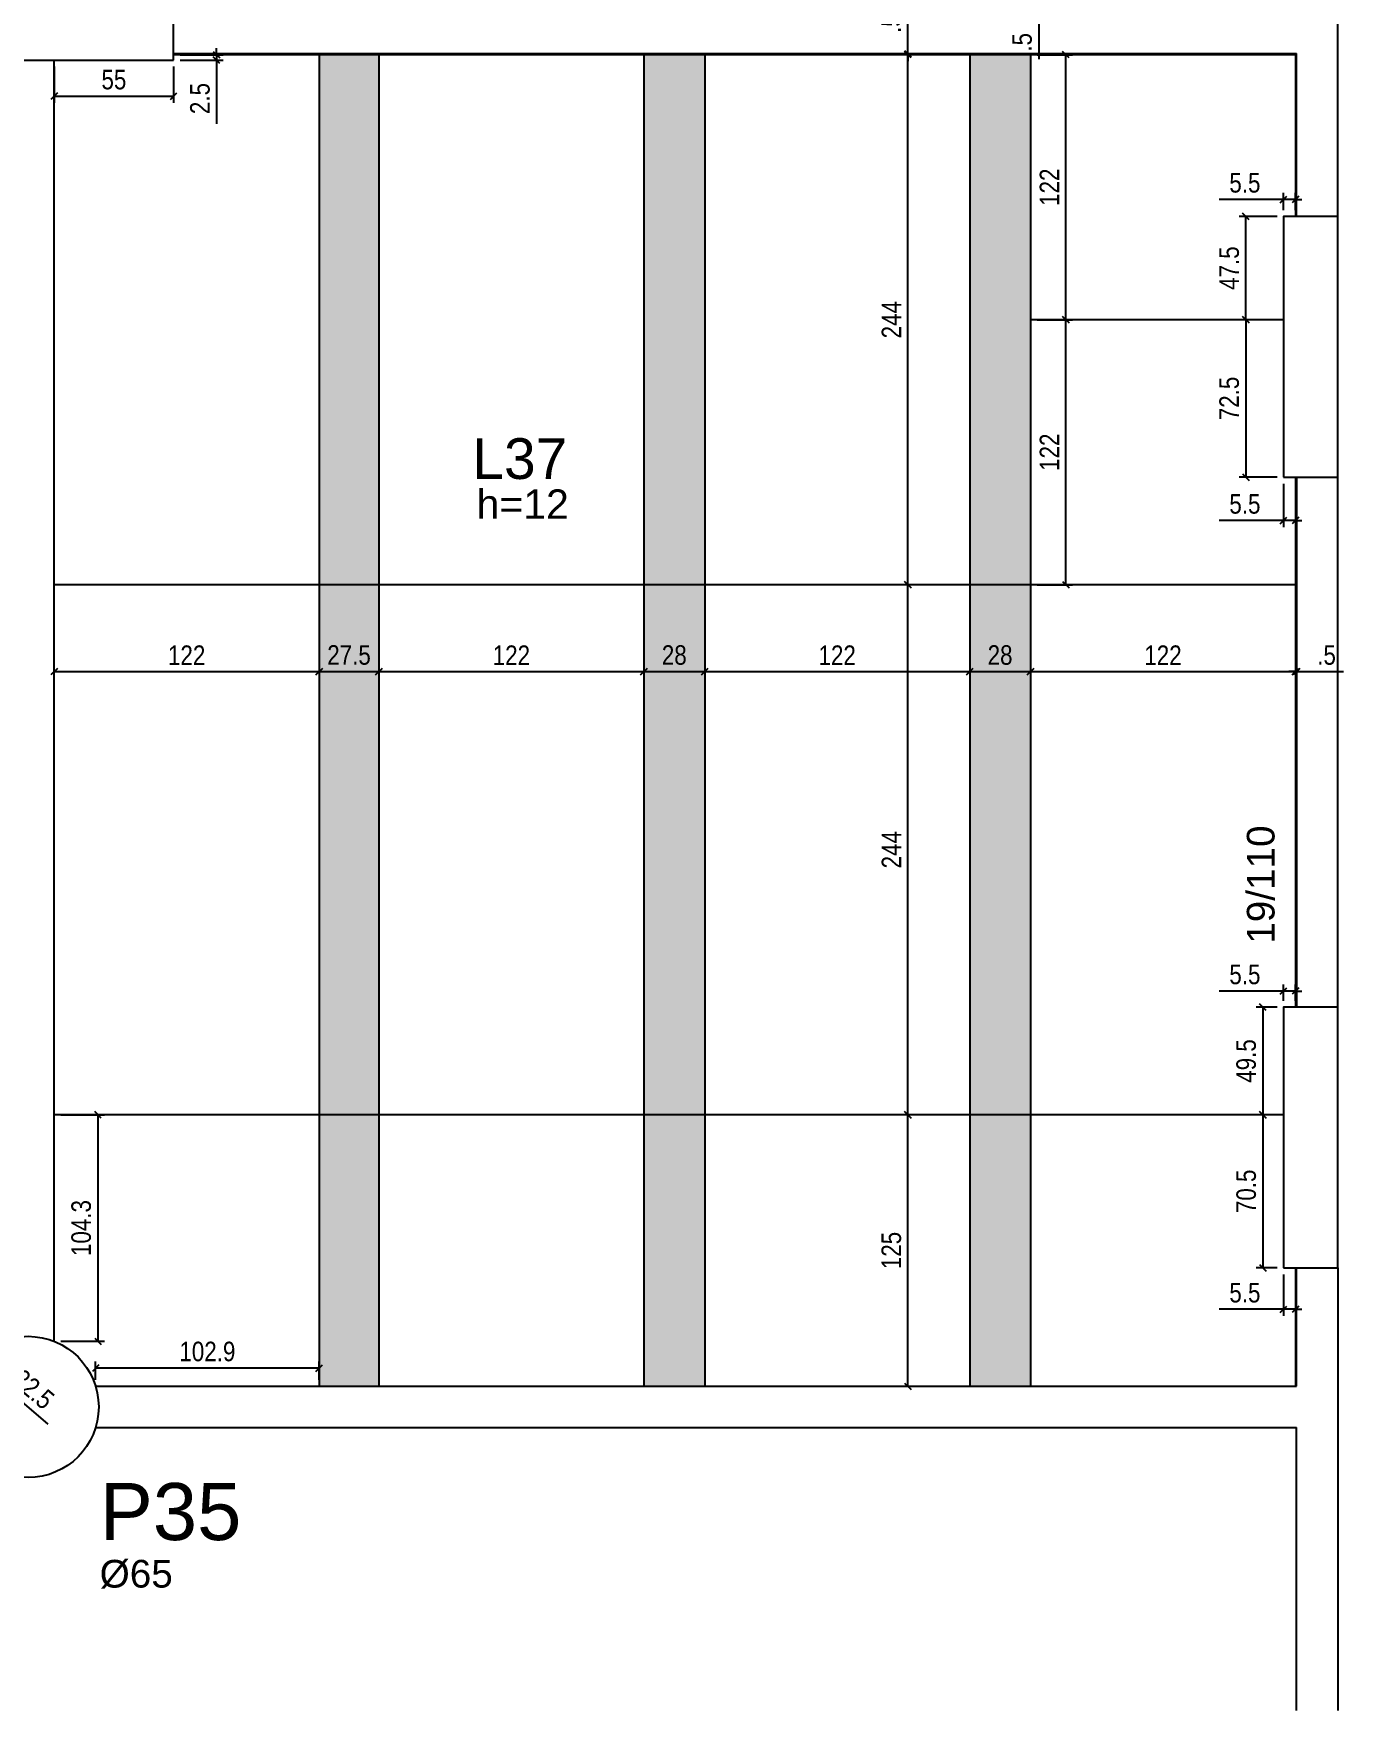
# Model space of a CAD drawing. Header units: millimetres. Extents: x 2716 to 9044, y 218 to 3839.
# Drawn here: x 7025 to 7628, y 1265 to 2037 of the extents above; entities that cross this region are included whole.
import ezdxf

# ---------------------------------------------------------------- set-up
doc = ezdxf.new("R2010")
doc.units = ezdxf.units.MM
for name, color, linetype in [('1', 3, 'Continuous'), ('212', 3, 'Continuous'), ('213', 3, 'Continuous'), ('216', 3, 'Continuous'), ('220', 5, 'Continuous'), ('222', 6, 'Continuous'), ('226', 4, 'Continuous'), ('COTA', 2, 'Continuous'), ('Painéis', 200, 'Continuous')]:
    doc.layers.add(name, color=color, linetype=linetype)
doc.layers.add('Hachura', color=251, linetype='Continuous', lineweight=9)
doc.styles.add('COTA TECNICA-50', font='techl___.ttf', dxfattribs={"height": 9})
doc.styles.get("Standard").update_dxf_attribs({"font": 'arial.ttf'})
doc.dimstyles.new('COTA PAINEL-50', dxfattribs={"dimtxt": 9, "dimasz": 3, "dimexe": 3, "dimexo": 3, "dimgap": 3, "dimtad": 1, "dimdec": 1, "dimzin": 12, "dimdsep": 46, "dimtxsty": 'COTA TECNICA-50', "dimblk1": 'OBLIQUE', "dimblk2": 'OBLIQUE', "dimsah": 1, "dimcen": 0.9, "dimclrd": 4, "dimclre": 4, "dimclrt": 240, "dimadec": 1, "dimazin": 3, "dimtfac": 1, "dimtdec": 1, "dimtmove": 0, "dimatfit": 3, "dimfxl": 1, "dimtolj": 1, "dimtzin": 12, "dimarcsym": 0})

# ---------------------------------------------------------------- blocks, each defined once
blk = doc.blocks.new('_Oblique')
at = {"color": 0, "linetype": 'ByBlock', "lineweight": -2}
blk.add_line((-0.5, -0.5), (0.5, 0.5), dxfattribs=at)
blk = doc.blocks.new('*D269')
at = {"layer": 'COTA', "color": 4, "lineweight": -2, "transparency": 16777216}
blk.add_line((7031.56, 1397.06), (6997.51, 1425.98), dxfattribs=at)
at = {"layer": 'Defpoints', "color": 0, "transparency": 16777216}
for p in [(6997.51, 1425.98), (7022.28, 1404.94)]:
    blk.add_point(p, dxfattribs=at)
at = {"layer": 'COTA', "color": 4, "lineweight": -2, "transparency": 16777216, "xscale": 3, "yscale": 3, "zscale": 3, "rotation": 139.6635409988173}
blk.add_blockref('_Oblique', (6997.51, 1425.98), dxfattribs=at)
at = {"layer": 'COTA', "color": 240, "transparency": 16777216, "insert": (7021.8, 1415.45), "char_height": 9, "attachment_point": 5, "rotation": 319.66354, "style": 'COTA TECNICA-50'}
blk.add_mtext('\\A1;R32.5', dxfattribs=at)
blk = doc.blocks.new('*D311')
at = {"layer": 'COTA', "color": 4, "lineweight": -2, "transparency": 16777216}
for p, q in [((7487.55, 2047.44), (7487.55, 2050.44)), ((7487.55, 2047.44), (7487.55, 2046.94)), ((7487.55, 2046.94), (7487.55, 2025.35))]:
    blk.add_line(p, q, dxfattribs=at)
at = {"layer": 'Defpoints', "color": 0, "transparency": 16777216}
for p in [(7487.55, 2047.44), (7487.55, 2046.94), (7487.55, 2046.94)]:
    blk.add_point(p, dxfattribs=at)
at = {"layer": 'COTA', "color": 4, "lineweight": -2, "transparency": 16777216, "xscale": 3, "yscale": 3, "zscale": 3}
for p, rotation in [((7487.55, 2047.44), 270), ((7487.55, 2046.94), 90)]:
    blk.add_blockref('_Oblique', p, dxfattribs=dict(at, rotation=rotation))
at = {"layer": 'COTA', "color": 240, "transparency": 16777216, "insert": (7479.95, 2033.14), "char_height": 9, "attachment_point": 5, "rotation": 90, "style": 'COTA TECNICA-50'}
blk.add_mtext('\\A1;.5', dxfattribs=at)
blk = doc.blocks.new('*D312')
at = {"layer": 'COTA', "color": 4, "lineweight": -2, "transparency": 16777216}
blk.add_line((7427.33, 1414.44), (7427.33, 1539.44), dxfattribs=at)
at = {"layer": 'Defpoints', "color": 0, "transparency": 16777216}
for p in [(7427.33, 1539.44), (7427.33, 1539.44), (7427.33, 1414.44)]:
    blk.add_point(p, dxfattribs=at)
at = {"layer": 'COTA', "color": 4, "lineweight": -2, "transparency": 16777216, "xscale": 3, "yscale": 3, "zscale": 3}
for p, rotation in [((7427.33, 1539.44), 90), ((7427.33, 1414.44), 270)]:
    blk.add_blockref('_Oblique', p, dxfattribs=dict(at, rotation=rotation))
at = {"layer": 'COTA', "color": 240, "transparency": 16777216, "insert": (7419.73, 1476.94), "char_height": 9, "attachment_point": 5, "rotation": 90, "style": 'COTA TECNICA-50'}
blk.add_mtext('\\A1;125', dxfattribs=at)
blk = doc.blocks.new('*D313')
at = {"layer": 'COTA', "color": 4, "lineweight": -2, "transparency": 16777216}
blk.add_line((7427.33, 1539.44), (7427.33, 1783.44), dxfattribs=at)
at = {"layer": 'Defpoints', "color": 0, "transparency": 16777216}
for p in [(7427.33, 1783.44), (7427.33, 1783.44), (7427.33, 1539.44)]:
    blk.add_point(p, dxfattribs=at)
at = {"layer": 'COTA', "color": 4, "lineweight": -2, "transparency": 16777216, "xscale": 3, "yscale": 3, "zscale": 3}
for p, rotation in [((7427.33, 1783.44), 90), ((7427.33, 1539.44), 270)]:
    blk.add_blockref('_Oblique', p, dxfattribs=dict(at, rotation=rotation))
at = {"layer": 'COTA', "color": 240, "transparency": 16777216, "insert": (7419.76, 1661.44), "char_height": 9, "attachment_point": 5, "rotation": 90, "style": 'COTA TECNICA-50'}
blk.add_mtext('\\A1;244', dxfattribs=at)
blk = doc.blocks.new('*D314')
at = {"layer": 'COTA', "color": 4, "lineweight": -2, "transparency": 16777216}
blk.add_line((7427.33, 1783.44), (7427.33, 2027.44), dxfattribs=at)
at = {"layer": 'Defpoints', "color": 0, "transparency": 16777216}
for p in [(7427.33, 2027.44), (7427.33, 2027.44), (7427.33, 1783.44)]:
    blk.add_point(p, dxfattribs=at)
at = {"layer": 'COTA', "color": 4, "lineweight": -2, "transparency": 16777216, "xscale": 3, "yscale": 3, "zscale": 3}
for p, rotation in [((7427.33, 2027.44), 90), ((7427.33, 1783.44), 270)]:
    blk.add_blockref('_Oblique', p, dxfattribs=dict(at, rotation=rotation))
at = {"layer": 'COTA', "color": 240, "transparency": 16777216, "insert": (7419.76, 1905.44), "char_height": 9, "attachment_point": 5, "rotation": 90, "style": 'COTA TECNICA-50'}
blk.add_mtext('\\A1;244', dxfattribs=at)
blk = doc.blocks.new('*D315')
at = {"layer": 'COTA', "color": 4, "lineweight": -2, "transparency": 16777216}
for p, q in [((7427.33, 2027.94), (7427.33, 2049.53)), ((7427.33, 2027.44), (7427.33, 2027.94)), ((7427.33, 2027.44), (7427.33, 2024.44))]:
    blk.add_line(p, q, dxfattribs=at)
at = {"layer": 'Defpoints', "color": 0, "transparency": 16777216}
for p in [(7427.33, 2027.94), (7427.33, 2027.94), (7427.33, 2027.44)]:
    blk.add_point(p, dxfattribs=at)
at = {"layer": 'COTA', "color": 4, "lineweight": -2, "transparency": 16777216, "xscale": 3, "yscale": 3, "zscale": 3}
for p, rotation in [((7427.33, 2027.94), 270), ((7427.33, 2027.44), 90)]:
    blk.add_blockref('_Oblique', p, dxfattribs=dict(at, rotation=rotation))
at = {"layer": 'COTA', "color": 240, "transparency": 16777216, "insert": (7419.73, 2041.74), "char_height": 9, "attachment_point": 5, "rotation": 90, "style": 'COTA TECNICA-50'}
blk.add_mtext('\\A1;.5', dxfattribs=at)
blk = doc.blocks.new('*D270')
at = {"layer": 'COTA', "color": 4, "lineweight": -2, "transparency": 16777216}
for p, q in [((7600.28, 1955.94), (7600.28, 1963.81)), ((7605.78, 1955.94), (7605.78, 1963.81)), ((7600.28, 1960.81), (7570.71, 1960.81)), ((7605.78, 1960.81), (7600.28, 1960.81)), ((7605.78, 1960.81), (7608.78, 1960.81))]:
    blk.add_line(p, q, dxfattribs=at)
at = {"layer": 'Defpoints', "color": 0, "transparency": 16777216}
for p in [(7600.28, 1960.81), (7600.28, 1952.94), (7605.78, 1952.94)]:
    blk.add_point(p, dxfattribs=at)
at = {"layer": 'COTA', "color": 4, "lineweight": -2, "transparency": 16777216, "xscale": 3, "yscale": 3, "zscale": 3}
blk.add_blockref('_Oblique', (7600.28, 1960.81), dxfattribs=at)
at = {"layer": 'COTA', "color": 4, "lineweight": -2, "transparency": 16777216, "xscale": 3, "yscale": 3, "zscale": 3, "rotation": 180}
blk.add_blockref('_Oblique', (7605.78, 1960.81), dxfattribs=at)
at = {"layer": 'COTA', "color": 240, "transparency": 16777216, "insert": (7582.5, 1968.41), "char_height": 9, "attachment_point": 5, "style": 'COTA TECNICA-50'}
blk.add_mtext('\\A1;5.5', dxfattribs=at)
blk = doc.blocks.new('*D271')
at = {"layer": 'COTA', "color": 4, "lineweight": -2, "transparency": 16777216}
for p, q in [((7597.28, 1905.44), (7579.89, 1905.44)), ((7582.89, 1905.44), (7582.89, 1832.94)), ((7597.28, 1832.94), (7579.89, 1832.94))]:
    blk.add_line(p, q, dxfattribs=at)
at = {"layer": 'Defpoints', "color": 0, "transparency": 16777216}
for p in [(7600.28, 1905.44), (7582.89, 1832.94), (7600.28, 1832.94)]:
    blk.add_point(p, dxfattribs=at)
at = {"layer": 'COTA', "color": 4, "lineweight": -2, "transparency": 16777216, "xscale": 3, "yscale": 3, "zscale": 3}
for p, rotation in [((7582.89, 1905.44), 90), ((7582.89, 1832.94), 270)]:
    blk.add_blockref('_Oblique', p, dxfattribs=dict(at, rotation=rotation))
at = {"layer": 'COTA', "color": 240, "transparency": 16777216, "insert": (7575.3, 1869.19), "char_height": 9, "attachment_point": 5, "rotation": 90, "style": 'COTA TECNICA-50'}
blk.add_mtext('\\A1;72.5', dxfattribs=at)
blk = doc.blocks.new('*D272')
at = {"layer": 'COTA', "color": 4, "lineweight": -2, "transparency": 16777216}
for p, q in [((7600.28, 1829.94), (7600.28, 1810)), ((7605.78, 1829.94), (7605.78, 1810)), ((7600.28, 1813), (7570.71, 1813)), ((7605.78, 1813), (7600.28, 1813)), ((7605.78, 1813), (7608.78, 1813))]:
    blk.add_line(p, q, dxfattribs=at)
at = {"layer": 'Defpoints', "color": 0, "transparency": 16777216}
for p in [(7600.28, 1832.94), (7605.78, 1832.94), (7600.28, 1813)]:
    blk.add_point(p, dxfattribs=at)
at = {"layer": 'COTA', "color": 4, "lineweight": -2, "transparency": 16777216, "xscale": 3, "yscale": 3, "zscale": 3}
blk.add_blockref('_Oblique', (7600.28, 1813), dxfattribs=at)
at = {"layer": 'COTA', "color": 4, "lineweight": -2, "transparency": 16777216, "xscale": 3, "yscale": 3, "zscale": 3, "rotation": 180}
blk.add_blockref('_Oblique', (7605.78, 1813), dxfattribs=at)
at = {"layer": 'COTA', "color": 240, "transparency": 16777216, "insert": (7582.5, 1820.6), "char_height": 9, "attachment_point": 5, "style": 'COTA TECNICA-50'}
blk.add_mtext('\\A1;5.5', dxfattribs=at)
blk = doc.blocks.new('*D273')
at = {"layer": 'COTA', "color": 4, "lineweight": -2, "transparency": 16777216}
for p, q in [((7600.28, 1591.94), (7600.28, 1599.38)), ((7605.78, 1591.94), (7605.78, 1599.38)), ((7600.28, 1596.38), (7570.71, 1596.38)), ((7605.78, 1596.38), (7600.28, 1596.38)), ((7605.78, 1596.38), (7608.78, 1596.38))]:
    blk.add_line(p, q, dxfattribs=at)
at = {"layer": 'Defpoints', "color": 0, "transparency": 16777216}
for p in [(7600.28, 1596.38), (7600.28, 1588.94), (7605.78, 1588.94)]:
    blk.add_point(p, dxfattribs=at)
at = {"layer": 'COTA', "color": 4, "lineweight": -2, "transparency": 16777216, "xscale": 3, "yscale": 3, "zscale": 3}
blk.add_blockref('_Oblique', (7600.28, 1596.38), dxfattribs=at)
at = {"layer": 'COTA', "color": 4, "lineweight": -2, "transparency": 16777216, "xscale": 3, "yscale": 3, "zscale": 3, "rotation": 180}
blk.add_blockref('_Oblique', (7605.78, 1596.38), dxfattribs=at)
at = {"layer": 'COTA', "color": 240, "transparency": 16777216, "insert": (7582.5, 1603.98), "char_height": 9, "attachment_point": 5, "style": 'COTA TECNICA-50'}
blk.add_mtext('\\A1;5.5', dxfattribs=at)
blk = doc.blocks.new('*D274')
at = {"layer": 'COTA', "color": 4, "lineweight": -2, "transparency": 16777216}
for p, q in [((7597.28, 1588.94), (7587.73, 1588.94)), ((7590.73, 1588.94), (7590.73, 1539.44)), ((7597.28, 1539.44), (7587.73, 1539.44))]:
    blk.add_line(p, q, dxfattribs=at)
at = {"layer": 'Defpoints', "color": 0, "transparency": 16777216}
for p in [(7600.28, 1588.94), (7590.73, 1539.44), (7600.28, 1539.44)]:
    blk.add_point(p, dxfattribs=at)
at = {"layer": 'COTA', "color": 4, "lineweight": -2, "transparency": 16777216, "xscale": 3, "yscale": 3, "zscale": 3}
for p, rotation in [((7590.73, 1588.94), 90), ((7590.73, 1539.44), 270)]:
    blk.add_blockref('_Oblique', p, dxfattribs=dict(at, rotation=rotation))
at = {"layer": 'COTA', "color": 240, "transparency": 16777216, "insert": (7583.1, 1564.19), "char_height": 9, "attachment_point": 5, "rotation": 90, "style": 'COTA TECNICA-50'}
blk.add_mtext('\\A1;49.5', dxfattribs=at)
blk = doc.blocks.new('*D275')
at = {"layer": 'COTA', "color": 4, "lineweight": -2, "transparency": 16777216}
for p, q in [((7597.28, 1539.44), (7587.73, 1539.44)), ((7590.73, 1539.44), (7590.73, 1468.94)), ((7597.28, 1468.94), (7587.73, 1468.94))]:
    blk.add_line(p, q, dxfattribs=at)
at = {"layer": 'Defpoints', "color": 0, "transparency": 16777216}
for p in [(7600.28, 1539.44), (7590.73, 1468.94), (7600.28, 1468.94)]:
    blk.add_point(p, dxfattribs=at)
at = {"layer": 'COTA', "color": 4, "lineweight": -2, "transparency": 16777216, "xscale": 3, "yscale": 3, "zscale": 3}
for p, rotation in [((7590.73, 1539.44), 90), ((7590.73, 1468.94), 270)]:
    blk.add_blockref('_Oblique', p, dxfattribs=dict(at, rotation=rotation))
at = {"layer": 'COTA', "color": 240, "transparency": 16777216, "insert": (7583.13, 1504.19), "char_height": 9, "attachment_point": 5, "rotation": 90, "style": 'COTA TECNICA-50'}
blk.add_mtext('\\A1;70.5', dxfattribs=at)
blk = doc.blocks.new('*D276')
at = {"layer": 'COTA', "color": 4, "lineweight": -2, "transparency": 16777216}
for p, q in [((7600.28, 1465.94), (7600.28, 1446.87)), ((7605.78, 1465.94), (7605.78, 1446.87)), ((7600.28, 1449.87), (7570.71, 1449.87)), ((7605.78, 1449.87), (7600.28, 1449.87)), ((7605.78, 1449.87), (7608.78, 1449.87))]:
    blk.add_line(p, q, dxfattribs=at)
at = {"layer": 'Defpoints', "color": 0, "transparency": 16777216}
for p in [(7600.28, 1468.94), (7605.78, 1468.94), (7600.28, 1449.87)]:
    blk.add_point(p, dxfattribs=at)
at = {"layer": 'COTA', "color": 4, "lineweight": -2, "transparency": 16777216, "xscale": 3, "yscale": 3, "zscale": 3}
blk.add_blockref('_Oblique', (7600.28, 1449.87), dxfattribs=at)
at = {"layer": 'COTA', "color": 4, "lineweight": -2, "transparency": 16777216, "xscale": 3, "yscale": 3, "zscale": 3, "rotation": 180}
blk.add_blockref('_Oblique', (7605.78, 1449.87), dxfattribs=at)
at = {"layer": 'COTA', "color": 240, "transparency": 16777216, "insert": (7582.5, 1457.47), "char_height": 9, "attachment_point": 5, "style": 'COTA TECNICA-50'}
blk.add_mtext('\\A1;5.5', dxfattribs=at)
blk = doc.blocks.new('*D277')
at = {"layer": 'COTA', "color": 4, "lineweight": -2, "transparency": 16777216}
blk.add_line((7034.28, 1743.45), (7156.28, 1743.45), dxfattribs=at)
at = {"layer": 'Defpoints', "color": 0, "transparency": 16777216}
for p in [(7034.28, 1743.45), (7156.28, 1743.45), (7156.28, 1743.45)]:
    blk.add_point(p, dxfattribs=at)
at = {"layer": 'COTA', "color": 4, "lineweight": -2, "transparency": 16777216, "xscale": 3, "yscale": 3, "zscale": 3, "rotation": 180}
blk.add_blockref('_Oblique', (7034.28, 1743.45), dxfattribs=at)
at = {"layer": 'COTA', "color": 4, "lineweight": -2, "transparency": 16777216, "xscale": 3, "yscale": 3, "zscale": 3}
blk.add_blockref('_Oblique', (7156.28, 1743.45), dxfattribs=at)
at = {"layer": 'COTA', "color": 240, "transparency": 16777216, "insert": (7095.28, 1751), "char_height": 9, "attachment_point": 5, "style": 'COTA TECNICA-50'}
blk.add_mtext('\\A1;122', dxfattribs=at)
blk = doc.blocks.new('*D278')
at = {"layer": 'COTA', "color": 4, "lineweight": -2, "transparency": 16777216}
blk.add_line((7156.28, 1743.45), (7183.78, 1743.45), dxfattribs=at)
at = {"layer": 'Defpoints', "color": 0, "transparency": 16777216}
for p in [(7156.28, 1743.45), (7183.78, 1743.45), (7183.78, 1743.45)]:
    blk.add_point(p, dxfattribs=at)
at = {"layer": 'COTA', "color": 4, "lineweight": -2, "transparency": 16777216, "xscale": 3, "yscale": 3, "zscale": 3, "rotation": 180}
blk.add_blockref('_Oblique', (7156.28, 1743.45), dxfattribs=at)
at = {"layer": 'COTA', "color": 4, "lineweight": -2, "transparency": 16777216, "xscale": 3, "yscale": 3, "zscale": 3}
blk.add_blockref('_Oblique', (7183.78, 1743.45), dxfattribs=at)
at = {"layer": 'COTA', "color": 240, "transparency": 16777216, "insert": (7170.03, 1751.05), "char_height": 9, "attachment_point": 5, "style": 'COTA TECNICA-50'}
blk.add_mtext('\\A1;27.5', dxfattribs=at)
blk = doc.blocks.new('*D279')
at = {"layer": 'COTA', "color": 4, "lineweight": -2, "transparency": 16777216}
blk.add_line((7183.78, 1743.45), (7305.78, 1743.45), dxfattribs=at)
at = {"layer": 'Defpoints', "color": 0, "transparency": 16777216}
for p in [(7183.78, 1743.45), (7305.78, 1743.45), (7305.78, 1743.45)]:
    blk.add_point(p, dxfattribs=at)
at = {"layer": 'COTA', "color": 4, "lineweight": -2, "transparency": 16777216, "xscale": 3, "yscale": 3, "zscale": 3, "rotation": 180}
blk.add_blockref('_Oblique', (7183.78, 1743.45), dxfattribs=at)
at = {"layer": 'COTA', "color": 4, "lineweight": -2, "transparency": 16777216, "xscale": 3, "yscale": 3, "zscale": 3}
blk.add_blockref('_Oblique', (7305.78, 1743.45), dxfattribs=at)
at = {"layer": 'COTA', "color": 240, "transparency": 16777216, "insert": (7244.78, 1751), "char_height": 9, "attachment_point": 5, "style": 'COTA TECNICA-50'}
blk.add_mtext('\\A1;122', dxfattribs=at)
blk = doc.blocks.new('*D280')
at = {"layer": 'COTA', "color": 4, "lineweight": -2, "transparency": 16777216}
blk.add_line((7305.78, 1743.45), (7333.78, 1743.45), dxfattribs=at)
at = {"layer": 'Defpoints', "color": 0, "transparency": 16777216}
for p in [(7305.78, 1743.45), (7333.78, 1743.45), (7333.78, 1743.45)]:
    blk.add_point(p, dxfattribs=at)
at = {"layer": 'COTA', "color": 4, "lineweight": -2, "transparency": 16777216, "xscale": 3, "yscale": 3, "zscale": 3, "rotation": 180}
blk.add_blockref('_Oblique', (7305.78, 1743.45), dxfattribs=at)
at = {"layer": 'COTA', "color": 4, "lineweight": -2, "transparency": 16777216, "xscale": 3, "yscale": 3, "zscale": 3}
blk.add_blockref('_Oblique', (7333.78, 1743.45), dxfattribs=at)
at = {"layer": 'COTA', "color": 240, "transparency": 16777216, "insert": (7319.78, 1751.03), "char_height": 9, "attachment_point": 5, "style": 'COTA TECNICA-50'}
blk.add_mtext('\\A1;28', dxfattribs=at)
blk = doc.blocks.new('*D281')
at = {"layer": 'COTA', "color": 4, "lineweight": -2, "transparency": 16777216}
blk.add_line((7333.78, 1743.45), (7455.78, 1743.45), dxfattribs=at)
at = {"layer": 'Defpoints', "color": 0, "transparency": 16777216}
for p in [(7333.78, 1743.45), (7455.78, 1743.45), (7455.78, 1743.45)]:
    blk.add_point(p, dxfattribs=at)
at = {"layer": 'COTA', "color": 4, "lineweight": -2, "transparency": 16777216, "xscale": 3, "yscale": 3, "zscale": 3, "rotation": 180}
blk.add_blockref('_Oblique', (7333.78, 1743.45), dxfattribs=at)
at = {"layer": 'COTA', "color": 4, "lineweight": -2, "transparency": 16777216, "xscale": 3, "yscale": 3, "zscale": 3}
blk.add_blockref('_Oblique', (7455.78, 1743.45), dxfattribs=at)
at = {"layer": 'COTA', "color": 240, "transparency": 16777216, "insert": (7394.78, 1751), "char_height": 9, "attachment_point": 5, "style": 'COTA TECNICA-50'}
blk.add_mtext('\\A1;122', dxfattribs=at)
blk = doc.blocks.new('*D282')
at = {"layer": 'COTA', "color": 4, "lineweight": -2, "transparency": 16777216}
blk.add_line((7455.78, 1743.45), (7483.78, 1743.45), dxfattribs=at)
at = {"layer": 'Defpoints', "color": 0, "transparency": 16777216}
for p in [(7455.78, 1743.45), (7483.78, 1743.45), (7483.78, 1743.45)]:
    blk.add_point(p, dxfattribs=at)
at = {"layer": 'COTA', "color": 4, "lineweight": -2, "transparency": 16777216, "xscale": 3, "yscale": 3, "zscale": 3, "rotation": 180}
blk.add_blockref('_Oblique', (7455.78, 1743.45), dxfattribs=at)
at = {"layer": 'COTA', "color": 4, "lineweight": -2, "transparency": 16777216, "xscale": 3, "yscale": 3, "zscale": 3}
blk.add_blockref('_Oblique', (7483.78, 1743.45), dxfattribs=at)
at = {"layer": 'COTA', "color": 240, "transparency": 16777216, "insert": (7469.78, 1751.03), "char_height": 9, "attachment_point": 5, "style": 'COTA TECNICA-50'}
blk.add_mtext('\\A1;28', dxfattribs=at)
blk = doc.blocks.new('*D283')
at = {"layer": 'COTA', "color": 4, "lineweight": -2, "transparency": 16777216}
blk.add_line((7483.78, 1743.45), (7605.78, 1743.45), dxfattribs=at)
at = {"layer": 'Defpoints', "color": 0, "transparency": 16777216}
for p in [(7483.78, 1743.45), (7605.78, 1743.45), (7605.78, 1743.45)]:
    blk.add_point(p, dxfattribs=at)
at = {"layer": 'COTA', "color": 4, "lineweight": -2, "transparency": 16777216, "xscale": 3, "yscale": 3, "zscale": 3, "rotation": 180}
blk.add_blockref('_Oblique', (7483.78, 1743.45), dxfattribs=at)
at = {"layer": 'COTA', "color": 4, "lineweight": -2, "transparency": 16777216, "xscale": 3, "yscale": 3, "zscale": 3}
blk.add_blockref('_Oblique', (7605.78, 1743.45), dxfattribs=at)
at = {"layer": 'COTA', "color": 240, "transparency": 16777216, "insert": (7544.78, 1751), "char_height": 9, "attachment_point": 5, "style": 'COTA TECNICA-50'}
blk.add_mtext('\\A1;122', dxfattribs=at)
blk = doc.blocks.new('*D284')
at = {"layer": 'COTA', "color": 4, "lineweight": -2, "transparency": 16777216}
for p, q in [((7605.78, 1743.45), (7602.78, 1743.45)), ((7605.78, 1743.45), (7606.28, 1743.45)), ((7606.28, 1743.45), (7627.87, 1743.45))]:
    blk.add_line(p, q, dxfattribs=at)
at = {"layer": 'Defpoints', "color": 0, "transparency": 16777216}
for p in [(7605.78, 1743.45), (7606.28, 1743.45), (7606.28, 1743.45)]:
    blk.add_point(p, dxfattribs=at)
at = {"layer": 'COTA', "color": 4, "lineweight": -2, "transparency": 16777216, "xscale": 3, "yscale": 3, "zscale": 3}
blk.add_blockref('_Oblique', (7605.78, 1743.45), dxfattribs=at)
at = {"layer": 'COTA', "color": 4, "lineweight": -2, "transparency": 16777216, "xscale": 3, "yscale": 3, "zscale": 3, "rotation": 180}
blk.add_blockref('_Oblique', (7606.28, 1743.45), dxfattribs=at)
at = {"layer": 'COTA', "color": 240, "transparency": 16777216, "insert": (7620.08, 1751.05), "char_height": 9, "attachment_point": 5, "style": 'COTA TECNICA-50'}
blk.add_mtext('\\A1;.5', dxfattribs=at)
blk = doc.blocks.new('*D350')
at = {"layer": 'COTA', "color": 4, "lineweight": -2, "transparency": 16777216}
for p, q in [((7597.28, 1952.94), (7579.89, 1952.94)), ((7582.89, 1905.44), (7582.89, 1952.94)), ((7597.28, 1905.44), (7579.89, 1905.44))]:
    blk.add_line(p, q, dxfattribs=at)
at = {"layer": 'Defpoints', "color": 0, "transparency": 16777216}
for p in [(7582.89, 1952.94), (7600.28, 1952.94), (7600.28, 1905.44)]:
    blk.add_point(p, dxfattribs=at)
at = {"layer": 'COTA', "color": 4, "lineweight": -2, "transparency": 16777216, "xscale": 3, "yscale": 3, "zscale": 3}
for p, rotation in [((7582.89, 1952.94), 90), ((7582.89, 1905.44), 270)]:
    blk.add_blockref('_Oblique', p, dxfattribs=dict(at, rotation=rotation))
at = {"layer": 'COTA', "color": 240, "transparency": 16777216, "insert": (7575.3, 1929.19), "char_height": 9, "attachment_point": 5, "rotation": 90, "style": 'COTA TECNICA-50'}
blk.add_mtext('\\A1;47.5', dxfattribs=at)
blk = doc.blocks.new('*D357')
at = {"layer": 'COTA', "color": 4, "lineweight": -2, "transparency": 16777216}
for p, q in [((7486.78, 1905.44), (7503.08, 1905.44)), ((7500.08, 1783.44), (7500.08, 1905.44)), ((7486.78, 1783.44), (7503.08, 1783.44))]:
    blk.add_line(p, q, dxfattribs=at)
at = {"layer": 'Defpoints', "color": 0, "transparency": 16777216}
for p in [(7483.78, 1905.44), (7500.08, 1905.44), (7483.78, 1783.44)]:
    blk.add_point(p, dxfattribs=at)
at = {"layer": 'COTA', "color": 4, "lineweight": -2, "transparency": 16777216, "xscale": 3, "yscale": 3, "zscale": 3}
for p, rotation in [((7500.08, 1905.44), 90), ((7500.08, 1783.44), 270)]:
    blk.add_blockref('_Oblique', p, dxfattribs=dict(at, rotation=rotation))
at = {"layer": 'COTA', "color": 240, "transparency": 16777216, "insert": (7492.52, 1844.44), "char_height": 9, "attachment_point": 5, "rotation": 90, "style": 'COTA TECNICA-50'}
blk.add_mtext('\\A1;122', dxfattribs=at)
blk = doc.blocks.new('*D358')
at = {"layer": 'COTA', "color": 4, "lineweight": -2, "transparency": 16777216}
for p, q in [((7486.78, 2027.44), (7503.08, 2027.44)), ((7500.08, 1905.44), (7500.08, 2027.44)), ((7486.78, 1905.44), (7503.08, 1905.44))]:
    blk.add_line(p, q, dxfattribs=at)
at = {"layer": 'Defpoints', "color": 0, "transparency": 16777216}
for p in [(7483.78, 2027.44), (7500.08, 2027.44), (7483.78, 1905.44)]:
    blk.add_point(p, dxfattribs=at)
at = {"layer": 'COTA', "color": 4, "lineweight": -2, "transparency": 16777216, "xscale": 3, "yscale": 3, "zscale": 3}
for p, rotation in [((7500.08, 2027.44), 90), ((7500.08, 1905.44), 270)]:
    blk.add_blockref('_Oblique', p, dxfattribs=dict(at, rotation=rotation))
at = {"layer": 'COTA', "color": 240, "transparency": 16777216, "insert": (7492.52, 1966.44), "char_height": 9, "attachment_point": 5, "rotation": 90, "style": 'COTA TECNICA-50'}
blk.add_mtext('\\A1;122', dxfattribs=at)
blk = doc.blocks.new('*D383')
at = {"layer": 'COTA', "color": 4, "lineweight": -2, "transparency": 16777216}
for p, q in [((7109.03, 2027.44), (7109.03, 2030.44)), ((7092.28, 2027.44), (7112.03, 2027.44)), ((7092.28, 2024.94), (7112.03, 2024.94)), ((7109.03, 2027.44), (7109.03, 2024.94)), ((7109.03, 2024.94), (7109.03, 1995.58))]:
    blk.add_line(p, q, dxfattribs=at)
at = {"layer": 'Defpoints', "color": 0, "transparency": 16777216}
for p in [(7089.28, 2027.44), (7089.28, 2024.94), (7109.03, 2024.94)]:
    blk.add_point(p, dxfattribs=at)
at = {"layer": 'COTA', "color": 4, "lineweight": -2, "transparency": 16777216, "xscale": 3, "yscale": 3, "zscale": 3}
for p, rotation in [((7109.03, 2027.44), 270), ((7109.03, 2024.94), 90)]:
    blk.add_blockref('_Oblique', p, dxfattribs=dict(at, rotation=rotation))
at = {"layer": 'COTA', "color": 240, "transparency": 16777216, "insert": (7101.43, 2007.26), "char_height": 9, "attachment_point": 5, "rotation": 90, "style": 'COTA TECNICA-50'}
blk.add_mtext('\\A1;2.5', dxfattribs=at)
blk = doc.blocks.new('*D384')
at = {"layer": 'COTA', "color": 4, "lineweight": -2, "transparency": 16777216}
for p, q in [((7034.28, 2021.94), (7034.28, 2005.34)), ((7089.28, 2021.94), (7089.28, 2005.34)), ((7034.28, 2008.34), (7089.28, 2008.34))]:
    blk.add_line(p, q, dxfattribs=at)
at = {"layer": 'Defpoints', "color": 0, "transparency": 16777216}
for p in [(7034.28, 2024.94), (7089.28, 2024.94), (7089.28, 2008.34)]:
    blk.add_point(p, dxfattribs=at)
at = {"layer": 'COTA', "color": 4, "lineweight": -2, "transparency": 16777216, "xscale": 3, "yscale": 3, "zscale": 3, "rotation": 180}
blk.add_blockref('_Oblique', (7034.28, 2008.34), dxfattribs=at)
at = {"layer": 'COTA', "color": 4, "lineweight": -2, "transparency": 16777216, "xscale": 3, "yscale": 3, "zscale": 3}
blk.add_blockref('_Oblique', (7089.28, 2008.34), dxfattribs=at)
at = {"layer": 'COTA', "color": 240, "transparency": 16777216, "insert": (7061.78, 2015.93), "char_height": 9, "attachment_point": 5, "style": 'COTA TECNICA-50'}
blk.add_mtext('\\A1;55', dxfattribs=at)
blk = doc.blocks.new('*D387')
at = {"layer": 'COTA', "color": 4, "lineweight": -2, "transparency": 16777216}
for p, q in [((7053.36, 1417.44), (7053.36, 1425.78)), ((7156.28, 1422.78), (7053.36, 1422.78)), ((7156.28, 1417.44), (7156.28, 1425.78))]:
    blk.add_line(p, q, dxfattribs=at)
at = {"layer": 'Defpoints', "color": 0, "transparency": 16777216}
for p in [(7053.36, 1422.78), (7053.36, 1414.44), (7156.28, 1414.44)]:
    blk.add_point(p, dxfattribs=at)
at = {"layer": 'COTA', "color": 4, "lineweight": -2, "transparency": 16777216, "xscale": 3, "yscale": 3, "zscale": 3, "rotation": 180}
blk.add_blockref('_Oblique', (7053.36, 1422.78), dxfattribs=at)
at = {"layer": 'COTA', "color": 4, "lineweight": -2, "transparency": 16777216, "xscale": 3, "yscale": 3, "zscale": 3}
blk.add_blockref('_Oblique', (7156.28, 1422.78), dxfattribs=at)
at = {"layer": 'COTA', "color": 240, "transparency": 16777216, "insert": (7104.82, 1430.4), "char_height": 9, "attachment_point": 5, "style": 'COTA TECNICA-50'}
blk.add_mtext('\\A1;102.9', dxfattribs=at)
blk = doc.blocks.new('*D388')
at = {"layer": 'COTA', "color": 4, "lineweight": -2, "transparency": 16777216}
for p, q in [((7037.28, 1539.44), (7057.45, 1539.44)), ((7054.45, 1539.44), (7054.45, 1435.14)), ((7037.28, 1435.14), (7057.45, 1435.14))]:
    blk.add_line(p, q, dxfattribs=at)
at = {"layer": 'Defpoints', "color": 0, "transparency": 16777216}
for p in [(7034.28, 1539.44), (7034.28, 1435.14), (7054.45, 1435.14)]:
    blk.add_point(p, dxfattribs=at)
at = {"layer": 'COTA', "color": 4, "lineweight": -2, "transparency": 16777216, "xscale": 3, "yscale": 3, "zscale": 3}
for p, rotation in [((7054.45, 1539.44), 90), ((7054.45, 1435.14), 270)]:
    blk.add_blockref('_Oblique', p, dxfattribs=dict(at, rotation=rotation))
at = {"layer": 'COTA', "color": 240, "transparency": 16777216, "insert": (7046.75, 1487.29), "char_height": 9, "attachment_point": 5, "rotation": 90, "style": 'COTA TECNICA-50'}
blk.add_mtext('\\A1;104.3', dxfattribs=at)

msp = doc.modelspace()

# ---------------------------------------------------------------- hatches: boundary and pattern name
at = {"layer": 'Hachura', "linetype": 'ByBlock'}
h = msp.add_hatch(color=256, dxfattribs=at)
h.dxf.hatch_style = 1
h.paths.add_polyline_path([(7156.28, 2027.44), (7183.78, 2027.44), (7183.78, 1414.44), (7156.28, 1414.44)])
h = msp.add_hatch(color=256, dxfattribs=at)
h.dxf.hatch_style = 1
h.paths.add_polyline_path([(7305.78, 2027.44), (7333.78, 2027.44), (7333.78, 1414.44), (7305.78, 1414.44)])
h = msp.add_hatch(color=256, dxfattribs=at)
h.dxf.hatch_style = 1
h.paths.add_polyline_path([(7455.78, 2027.44), (7483.78, 2027.44), (7483.78, 1414.44), (7455.78, 1414.44)])

# ---------------------------------------------------------------- linework, layer by layer
at = {"layer": '1'}
for p, q in [((7034.28, 1435.14), (7034.28, 2024.94)), ((7089.28, 2027.94), (7606.28, 2027.94)), ((7606.28, 1952.94), (7606.28, 2027.94)), ((7606.28, 1414.44), (7606.28, 1468.94)), ((7625.28, 1468.94), (7625.28, 1265.2)), ((7053.36, 1414.44), (7606.28, 1414.44)), ((7053.36, 1395.44), (7606.28, 1395.44)), ((7606.28, 1265.2), (7606.28, 1395.44))]:
    msp.add_line(p, q, dxfattribs=at)
for points in [[(7625.28, 1952.94), (7625.28, 2242.94)], [(7606.28, 1832.94), (7606.28, 1588.94)], [(7625.28, 1588.94), (7625.28, 1832.94)]]:
    msp.add_lwpolyline(points, dxfattribs=at)
at = {"layer": '222'}
for points in [[(7089.28, 2024.94), (7089.28, 2049.94), (6899.28, 2049.94), (6899.28, 2024.94), (7089.28, 2024.94)], [(7600.28, 1832.94), (7625.28, 1832.94), (7625.28, 1952.94), (7600.28, 1952.94), (7600.28, 1832.94)], [(7600.28, 1468.94), (7625.28, 1468.94), (7625.28, 1588.94), (7600.28, 1588.94), (7600.28, 1468.94)]]:
    msp.add_lwpolyline(points, dxfattribs=at)
msp.add_circle((7022.28, 1404.94), 32.5, dxfattribs=at)
at = {"layer": 'Painéis'}
for p, q in [((7605.78, 2027.44), (7089.28, 2027.44)), ((7156.28, 2027.44), (7156.28, 1414.44)), ((7183.78, 2027.44), (7183.78, 1414.44)), ((7305.78, 2027.44), (7305.78, 1414.44)), ((7333.78, 2027.44), (7333.78, 1414.44)), ((7455.78, 2027.44), (7455.78, 1414.44)), ((7483.78, 2027.44), (7483.78, 1414.44)), ((7605.78, 2027.44), (7605.78, 1952.94)), ((7600.28, 1905.44), (7483.78, 1905.44)), ((7605.78, 1832.94), (7605.78, 1588.94)), ((7605.78, 1783.44), (7034.28, 1783.44)), ((7600.28, 1539.44), (7034.28, 1539.44)), ((7605.78, 1468.94), (7605.78, 1414.44))]:
    msp.add_line(p, q, dxfattribs=at)

# ---------------------------------------------------------------- texts
at = {"layer": '212'}
msp.add_text('19/110', height=12.75, rotation=90, dxfattribs=at).set_placement((7596.14, 1618.16))
at = {"layer": '213'}
msp.add_text('%%c65', height=12.75, dxfattribs=at).set_placement((7055.23, 1321.77))
at = {"layer": '216'}
msp.add_text('h=12', height=13.5, dxfattribs=at).set_placement((7228.75, 1813.81))
at = {"layer": '220'}
msp.add_text('P35', height=26.25, dxfattribs=at).set_placement((7055.23, 1343.64))
at = {"layer": '226'}
msp.add_text('L37', height=18.75, dxfattribs=at).set_placement((7226.82, 1832.13))

# ---------------------------------------------------------------- dimensions: what is measured, and where the dimension line sits
at = {"layer": 'COTA'}
for base, p1, p2, picture, middle in [((7427.33, 2027.94), (7427.33, 2027.44), (7427.33, 2027.94), '*D315', (7419.73, 2041.74)), ((7487.55, 2046.94), (7487.55, 2047.44), (7487.55, 2046.94), '*D311', (7479.95, 2033.14)), ((7109.03, 2024.94), (7089.28, 2027.44), (7089.28, 2024.94), '*D383', (7101.43, 2007.26)), ((7427.33, 2027.44), (7427.33, 1783.44), (7427.33, 2027.44), '*D314', (7419.76, 1905.44)), ((7582.89, 1952.94), (7600.28, 1905.44), (7600.28, 1952.94), '*D350', (7575.3, 1929.19)), ((7500.08, 1905.44), (7483.78, 1783.44), (7483.78, 1905.44), '*D357', (7492.52, 1844.44)), ((7582.89, 1832.94), (7600.28, 1905.44), (7600.28, 1832.94), '*D271', (7575.3, 1869.19)), ((7427.33, 1783.44), (7427.33, 1539.44), (7427.33, 1783.44), '*D313', (7419.76, 1661.44)), ((7590.73, 1539.44), (7600.28, 1588.94), (7600.28, 1539.44), '*D274', (7583.1, 1564.19)), ((7054.45, 1435.14), (7034.28, 1539.44), (7034.28, 1435.14), '*D388', (7046.75, 1487.29)), ((7427.33, 1539.44), (7427.33, 1414.44), (7427.33, 1539.44), '*D312', (7419.73, 1476.94)), ((7590.73, 1468.94), (7600.28, 1539.44), (7600.28, 1468.94), '*D275', (7583.13, 1504.19))]:
    dim = msp.add_linear_dim(base=base, p1=p1, p2=p2, angle=90, dimstyle='COTA PAINEL-50', dxfattribs=at)
    dim.commit()
    dim.dimension.update_dxf_attribs({"geometry": picture, "text_midpoint": middle})
for base, p1, p2, picture, middle in [((7089.28, 2008.34), (7034.28, 2024.94), (7089.28, 2024.94), '*D384', (7061.78, 2015.93)), ((7600.28, 1960.81), (7605.78, 1952.94), (7600.28, 1952.94), '*D270', (7582.5, 1968.41)), ((7600.28, 1813), (7605.78, 1832.94), (7600.28, 1832.94), '*D272', (7582.5, 1820.6)), ((7156.28, 1743.45), (7034.28, 1743.45), (7156.28, 1743.45), '*D277', (7095.28, 1751)), ((7606.28, 1743.45), (7605.78, 1743.45), (7606.28, 1743.45), '*D284', (7620.08, 1751.05)), ((7600.28, 1596.38), (7605.78, 1588.94), (7600.28, 1588.94), '*D273', (7582.5, 1603.98)), ((7600.28, 1449.87), (7605.78, 1468.94), (7600.28, 1468.94), '*D276', (7582.5, 1457.47)), ((7053.36, 1422.78), (7156.28, 1414.44), (7053.36, 1414.44), '*D387', (7104.82, 1430.4))]:
    dim = msp.add_linear_dim(base=base, p1=p1, p2=p2, dimstyle='COTA PAINEL-50', dxfattribs=at)
    dim.commit()
    dim.dimension.update_dxf_attribs({"geometry": picture, "text_midpoint": middle})
dim = msp.add_linear_dim(base=(7500.08, 2027.44), p1=(7483.78, 1905.44), p2=(7483.78, 2027.44), angle=90, dimstyle='COTA PAINEL-50', override={"dimtmove": 1}, dxfattribs=at)
dim.commit()
dim.dimension.update_dxf_attribs({"geometry": '*D358', "text_midpoint": (7492.52, 1966.44)})
dim = msp.add_linear_dim(base=(7183.78, 1743.45), p1=(7156.28, 1743.45), p2=(7183.78, 1743.45), dimstyle='COTA PAINEL-50', dxfattribs=at)
dim.commit()
dim.dimension.update_dxf_attribs({"geometry": '*D278', "text_midpoint": (7170.03, 1743.45), "dimtype": 160})
for base, p1, p2, picture, middle in [((7305.78, 1743.45), (7183.78, 1743.45), (7305.78, 1743.45), '*D279', (7244.78, 1751)), ((7333.78, 1743.45), (7305.78, 1743.45), (7333.78, 1743.45), '*D280', (7319.78, 1751.03)), ((7455.78, 1743.45), (7333.78, 1743.45), (7455.78, 1743.45), '*D281', (7394.78, 1751)), ((7483.78, 1743.45), (7455.78, 1743.45), (7483.78, 1743.45), '*D282', (7469.78, 1751.03)), ((7605.78, 1743.45), (7483.78, 1743.45), (7605.78, 1743.45), '*D283', (7544.78, 1751))]:
    dim = msp.add_linear_dim(base=base, p1=p1, p2=p2, dimstyle='COTA PAINEL-50', override={"dimtmove": 1}, dxfattribs=at)
    dim.commit()
    dim.dimension.update_dxf_attribs({"geometry": picture, "text_midpoint": middle})
dim = msp.add_radius_dim(center=(7022.28, 1404.94), mpoint=(6997.51, 1425.98), dimstyle='COTA PAINEL-50', dxfattribs=at)
dim.commit()
dim.dimension.update_dxf_attribs({"geometry": '*D269', "text_midpoint": (7016.82, 1409.58), "dimtype": 164})

doc.saveas('drawing.dxf')
